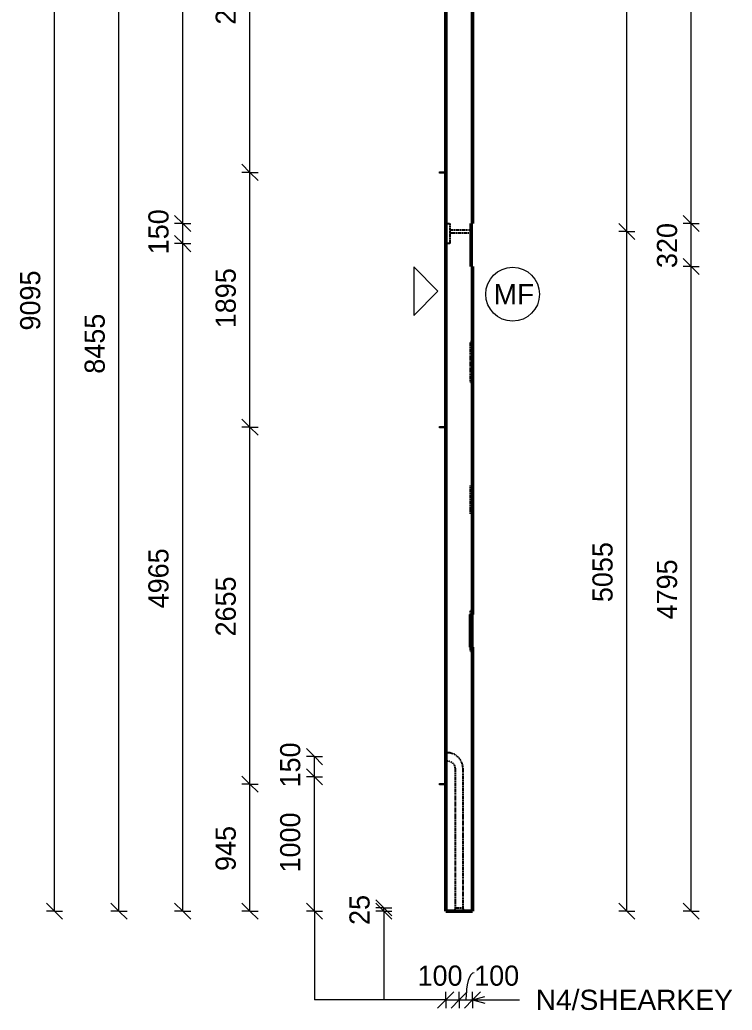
# Model space of a CAD drawing. Header units: millimetres. Extents: x -12535 to 7900, y -3006 to 13189.
# Drawn here: x 1834 to 7136, y -2131 to 5235 of the extents above; entities that cross this region are included whole.
import ezdxf

# ---------------------------------------------------------------- set-up
doc = ezdxf.new("R2010")
doc.units = ezdxf.units.MM
doc.linetypes.add('Dash', pattern=[6.36, 3.18, -3.18])
for name, color, linetype, lineweight in [('A-ANNO-DIMS', 211, 'Continuous', 9), ('A-ANNO-DIMS-60', 211, 'Continuous', 9), ('A-DETL-THIN', 151, 'Continuous', 18), ('A-GENM', 13, 'Continuous', 18), ('A-WALL', 113, 'Continuous', 25), ('A-WALL-HDLN', 110, 'Dash', 25), ('G-ANNO-TEXT', 231, 'Continuous', 9)]:
    doc.layers.add(name, color=color, linetype=linetype, lineweight=lineweight)
doc.styles.add('Arial_1', font='arial.ttf', dxfattribs={"height": 150})
doc.styles.add('Nirmala UI Semilight', font='NirmalaS.ttf', dxfattribs={"height": 150})
doc.dimstyles.new('Arrow_Filled_-_2_5_NI_UI', dxfattribs={"dimscale": 304.8, "dimtxt": 157.104592, "dimasz": 0.393701, "dimexe": 0.19685, "dimexo": 0.0625, "dimgap": 0.19685, "dimtad": 1, "dimdec": 4, "dimzin": 0, "dimdsep": 46, "dimtxsty": 'Nirmala UI Semilight', "dimblk1": 'OBLIQUE', "dimblk2": 'OBLIQUE', "dimsah": 1, "dimcen": 0.09, "dimazin": 0, "dimtfac": 1, "dimtdec": 4, "dimtix": 1, "dimtmove": 0, "dimatfit": 3, "dimfxl": 0.19685, "dimfxlon": 1, "dimtvp": 1, "dimtolj": 1, "dimtzin": 0, "dimarcsym": 2})
doc.dimstyles.new('Arrow_Filled_-_2_5_NI_UI_1', dxfattribs={"dimscale": 304.8, "dimtxt": 157.104592, "dimasz": 0.393701, "dimexe": 0.19685, "dimexo": 0.0625, "dimgap": 0.19685, "dimtad": 1, "dimdec": 4, "dimzin": 0, "dimdsep": 46, "dimtxsty": 'Nirmala UI Semilight', "dimblk1": 'OBLIQUE', "dimblk2": 'OBLIQUE', "dimsah": 1, "dimcen": 0.09, "dimazin": 0, "dimtfac": 1, "dimtdec": 4, "dimtix": 1, "dimtmove": 2, "dimatfit": 3, "dimfxl": 0.19685, "dimfxlon": 1, "dimtvp": 1, "dimtolj": 1, "dimtzin": 0, "dimarcsym": 2})
doc.dimstyles.new('Arrow_Filled_-_2_5_NI_UI_2', dxfattribs={"dimscale": 304.8, "dimtxt": 157.104592, "dimasz": 0.393701, "dimexe": 0.19685, "dimexo": 0.0625, "dimgap": 0.19685, "dimtad": 1, "dimdec": 4, "dimzin": 0, "dimdsep": 46, "dimtxsty": 'Nirmala UI Semilight', "dimblk1": 'OBLIQUE', "dimblk2": 'OBLIQUE', "dimsah": 1, "dimcen": 0.09, "dimazin": 0, "dimtfac": 1, "dimtdec": 4, "dimtix": 1, "dimtmove": 1, "dimatfit": 3, "dimfxl": 0.19685, "dimfxlon": 1, "dimtvp": 1, "dimtolj": 1, "dimtzin": 0, "dimarcsym": 2})

# ---------------------------------------------------------------- blocks, each defined once
blk = doc.blocks.new('RR spread anchor face based - RR-SA-2_5-150-1876458-Elevation Right')
at = {"layer": 'A-GENM'}
for p, q in [((20219.6, 6759.9), (20224.6, 6759.9)), ((20219.6, 6749.9), (20219.6, 6759.9)), ((20224.6, 6749.9), (20219.6, 6749.9)), ((20224.6, 6759.9), (20264.6, 6759.9)), ((20224.6, 6759.9), (20224.6, 6749.9)), ((20264.6, 6749.9), (20224.6, 6749.9))]:
    blk.add_line(p, q, dxfattribs=at)
blk = doc.blocks.new('DIMBLOCK125-Elevation Right')
at = {"layer": 'A-ANNO-DIMS-60'}
for p, q in [((2091.6, 7700), (2031.6, 7760)), ((2091.6, 7700), (2031.6, 7700)), ((2091.6, -1395), (2091.6, 7700)), ((2091.6, 7700), (2151.6, 7640)), ((2091.6, 7700), (2151.6, 7700)), ((2091.6, -1395), (2031.6, -1335)), ((2091.6, -1395), (2031.6, -1395)), ((2091.6, -1395), (2151.6, -1455)), ((2091.6, -1395), (2151.6, -1395))]:
    blk.add_line(p, q, dxfattribs=at)
at = {"layer": 'A-ANNO-DIMS-60', "color": 0, "insert": (1835.9, 2924), "char_height": 150, "width": 548.438, "attachment_point": 1, "rotation": 90, "line_spacing_factor": 1.142579, "style": 'Nirmala UI Semilight'}
blk.add_mtext('9095', dxfattribs=at)
blk = doc.blocks.new('_Oblique')
at = {"color": 0, "linetype": 'ByBlock', "lineweight": -2}
blk.add_line((-0.5, -0.5), (0.5, 0.5), dxfattribs=at)
blk = doc.blocks.new('DIMBLOCK126-Elevation Right')
at = {"layer": 'A-ANNO-DIMS-60'}
for p, q in [((3546.7, -450.1), (3486.7, -390.1)), ((3546.7, -450.1), (3486.7, -450.1)), ((3546.7, -1395), (3546.7, -450.1)), ((3546.7, -450.1), (3606.7, -510.1)), ((3546.7, -450.1), (3606.7, -450.1)), ((3546.7, -1395), (3486.7, -1335)), ((3546.7, -1395), (3486.7, -1395)), ((3546.7, -1395), (3606.7, -1455)), ((3546.7, -1395), (3606.7, -1395))]:
    blk.add_line(p, q, dxfattribs=at)
at = {"layer": 'A-ANNO-DIMS-60', "color": 0, "insert": (3291, -1095.4), "char_height": 150, "width": 414.756, "attachment_point": 1, "rotation": 90, "line_spacing_factor": 1.142579, "style": 'Nirmala UI Semilight'}
blk.add_mtext('945', dxfattribs=at)
blk = doc.blocks.new('DIMBLOCK127-Elevation Right')
at = {"layer": 'A-ANNO-DIMS-60'}
for p, q in [((3546.7, 2204.9), (3486.7, 2264.9)), ((3546.7, 2204.9), (3486.7, 2204.9)), ((3546.7, -450.1), (3546.7, 2204.9)), ((3546.7, 2204.9), (3606.7, 2144.9)), ((3546.7, 2204.9), (3606.7, 2204.9)), ((3546.7, -450.1), (3486.7, -390.1)), ((3546.7, -450.1), (3486.7, -450.1)), ((3546.7, -450.1), (3606.7, -510.1)), ((3546.7, -450.1), (3606.7, -450.1))]:
    blk.add_line(p, q, dxfattribs=at)
at = {"layer": 'A-ANNO-DIMS-60', "color": 0, "insert": (3291, 648.9), "char_height": 150, "width": 548.438, "attachment_point": 1, "rotation": 90, "line_spacing_factor": 1.142579, "style": 'Nirmala UI Semilight'}
blk.add_mtext('2655', dxfattribs=at)
blk = doc.blocks.new('DIMBLOCK128-Elevation Right')
at = {"layer": 'A-ANNO-DIMS-60'}
for p, q in [((3546.7, 4099.9), (3486.7, 4159.9)), ((3546.7, 4099.9), (3486.7, 4099.9)), ((3546.7, 2204.9), (3546.7, 4099.9)), ((3546.7, 4099.9), (3606.7, 4039.9)), ((3546.7, 4099.9), (3606.7, 4099.9)), ((3546.7, 2204.9), (3486.7, 2264.9)), ((3546.7, 2204.9), (3486.7, 2204.9)), ((3546.7, 2204.9), (3606.7, 2144.9)), ((3546.7, 2204.9), (3606.7, 2204.9))]:
    blk.add_line(p, q, dxfattribs=at)
at = {"layer": 'A-ANNO-DIMS-60', "color": 0, "insert": (3291, 2941), "char_height": 150, "width": 507.305, "attachment_point": 1, "rotation": 90, "line_spacing_factor": 1.142579, "style": 'Nirmala UI Semilight'}
blk.add_mtext('1895', dxfattribs=at)
blk = doc.blocks.new('DIMBLOCK129-Elevation Right')
at = {"layer": 'A-ANNO-DIMS-60'}
for p, q in [((3546.7, 6754.9), (3486.7, 6814.9)), ((3546.7, 6754.9), (3486.7, 6754.9)), ((3546.7, 4099.9), (3546.7, 6754.9)), ((3546.7, 6754.9), (3606.7, 6694.9)), ((3546.7, 6754.9), (3606.7, 6754.9)), ((3546.7, 4099.9), (3486.7, 4159.9)), ((3546.7, 4099.9), (3486.7, 4099.9)), ((3546.7, 4099.9), (3606.7, 4039.9)), ((3546.7, 4099.9), (3606.7, 4099.9))]:
    blk.add_line(p, q, dxfattribs=at)
at = {"layer": 'A-ANNO-DIMS-60', "color": 0, "insert": (3291, 5198.9), "char_height": 150, "width": 548.438, "attachment_point": 1, "rotation": 90, "line_spacing_factor": 1.142579, "style": 'Nirmala UI Semilight'}
blk.add_mtext('2655', dxfattribs=at)
blk = doc.blocks.new('DIMBLOCK131-Elevation Right')
at = {"layer": 'A-ANNO-DIMS-60'}
for p, q in [((5003.5, -2054.5), (4943.5, -2114.5)), ((5003.5, -2054.5), (5063.5, -1994.5)), ((5003.5, -2054.5), (5003.5, -1994.5)), ((5003.5, -2054.5), (5103.5, -2054.5)), ((5003.5, -2054.5), (5003.5, -2114.5)), ((5103.5, -2054.5), (5043.5, -2114.5)), ((5103.5, -2054.5), (5163.5, -1994.5)), ((5103.5, -2054.5), (5103.5, -1994.5)), ((5103.5, -2054.5), (5103.5, -2114.5))]:
    blk.add_line(p, q, dxfattribs=at)
at = {"layer": 'A-ANNO-DIMS-60', "color": 0, "insert": (4794.3, -1798.8), "char_height": 150, "width": 370.196, "attachment_point": 1, "line_spacing_factor": 1.142579, "style": 'Nirmala UI Semilight'}
blk.add_mtext('100', dxfattribs=at)
blk = doc.blocks.new('DIMBLOCK132-Elevation Right')
at = {"layer": 'A-ANNO-DIMS-60'}
for p, q in [((5103.5, -2054.5), (5043.5, -2114.5)), ((5103.5, -2054.5), (5163.5, -1994.5)), ((5103.5, -2054.5), (5103.5, -1994.5)), ((5103.5, -2054.5), (5203.5, -2054.5)), ((5103.5, -2054.5), (5103.5, -2114.5)), ((5203.5, -2054.5), (5143.5, -2114.5)), ((5203.5, -2054.5), (5263.5, -1994.5)), ((5203.5, -2054.5), (5203.5, -1994.5)), ((5203.5, -2054.5), (5203.5, -2114.5))]:
    blk.add_line(p, q, dxfattribs=at)
blk.add_ellipse((5215.4, -2054.5), major_axis=(0, 202.8), ratio=0.305422, start_param=0, end_param=1.570796, dxfattribs=at)
at = {"layer": 'A-ANNO-DIMS-60', "color": 0, "insert": (5215.4, -1798.8), "char_height": 150, "width": 370.196, "attachment_point": 1, "line_spacing_factor": 1.142579, "style": 'Nirmala UI Semilight'}
blk.add_mtext('100', dxfattribs=at)
blk = doc.blocks.new('DIMBLOCK133-Elevation Right')
at = {"layer": 'A-ANNO-DIMS-60'}
for p, q in [((4026.7, -395), (3966.7, -335)), ((4026.7, -395), (3966.7, -395)), ((4026.7, -1395), (4026.7, -395)), ((4026.7, -395), (4086.7, -455)), ((4026.7, -395), (4086.7, -395)), ((4026.7, -1395), (3966.7, -1335)), ((4026.7, -1395), (3966.7, -1395)), ((4026.7, -1395), (4086.7, -1455)), ((4026.7, -1395), (4086.7, -1395))]:
    blk.add_line(p, q, dxfattribs=at)
at = {"layer": 'A-ANNO-DIMS-60', "color": 0, "insert": (3771, -1106.4), "char_height": 150, "width": 507.305, "attachment_point": 1, "rotation": 90, "line_spacing_factor": 1.142579, "style": 'Nirmala UI Semilight'}
blk.add_mtext('1000', dxfattribs=at)
blk = doc.blocks.new('DIMBLOCK134-Elevation Right')
at = {"layer": 'A-ANNO-DIMS-60'}
for p, q in [((4026.7, -245), (3966.7, -185)), ((4026.7, -245), (3966.7, -245)), ((4026.7, -395), (4026.7, -245)), ((4026.7, -245), (4086.7, -305)), ((4026.7, -245), (4086.7, -245)), ((4026.7, -395), (3966.7, -335)), ((4026.7, -395), (3966.7, -395)), ((4026.7, -395), (4086.7, -455)), ((4026.7, -395), (4086.7, -395))]:
    blk.add_line(p, q, dxfattribs=at)
at = {"layer": 'A-ANNO-DIMS-60', "color": 0, "insert": (3771, -474.2), "char_height": 150, "width": 370.196, "attachment_point": 1, "rotation": 90, "line_spacing_factor": 1.142579, "style": 'Nirmala UI Semilight'}
blk.add_mtext('150', dxfattribs=at)
blk = doc.blocks.new('DIMBLOCK135-Elevation Right')
at = {"layer": 'A-ANNO-DIMS-60'}
for p, q in [((4542.7, -1370), (4482.7, -1310)), ((4542.7, -1395), (4482.7, -1335)), ((4542.7, -1370), (4482.7, -1370)), ((4542.7, -1395), (4482.7, -1395)), ((4542.7, -1395), (4542.7, -1370)), ((4542.7, -1370), (4602.7, -1430)), ((4542.7, -1370), (4602.7, -1370)), ((4542.7, -1395), (4602.7, -1455)), ((4542.7, -1395), (4602.7, -1395))]:
    blk.add_line(p, q, dxfattribs=at)
at = {"layer": 'A-ANNO-DIMS-60', "color": 0, "insert": (4287, -1496.8), "char_height": 150, "width": 274.219, "attachment_point": 1, "rotation": 90, "line_spacing_factor": 1.142579, "style": 'Nirmala UI Semilight'}
blk.add_mtext('25', dxfattribs=at)
blk = doc.blocks.new('DIMBLOCK142-Elevation Right')
at = {"layer": 'A-ANNO-DIMS-60'}
for p, q in [((2571.6, 7060), (2511.6, 7120)), ((2571.6, 7060), (2511.6, 7060)), ((2571.6, -1395), (2571.6, 7060)), ((2571.6, 7060), (2631.6, 7000)), ((2571.6, 7060), (2631.6, 7060)), ((2571.6, -1395), (2511.6, -1335)), ((2571.6, -1395), (2511.6, -1395)), ((2571.6, -1395), (2631.6, -1455)), ((2571.6, -1395), (2631.6, -1395))]:
    blk.add_line(p, q, dxfattribs=at)
at = {"layer": 'A-ANNO-DIMS-60', "color": 0, "insert": (2315.9, 2602.6), "char_height": 150, "width": 551.866, "attachment_point": 1, "rotation": 90, "line_spacing_factor": 1.142579, "style": 'Nirmala UI Semilight'}
blk.add_mtext('8455', dxfattribs=at)
blk = doc.blocks.new('DIMBLOCK154-Elevation Right')
at = {"layer": 'A-ANNO-DIMS-60'}
for p, q in [((6351.2, 3660), (6291.2, 3720)), ((6351.2, 3660), (6291.2, 3660)), ((6351.2, -1395), (6351.2, 3660)), ((6351.2, 3660), (6411.2, 3600)), ((6351.2, 3660), (6411.2, 3660)), ((6351.2, -1395), (6291.2, -1335)), ((6351.2, -1395), (6291.2, -1395)), ((6351.2, -1395), (6411.2, -1455)), ((6351.2, -1395), (6411.2, -1395))]:
    blk.add_line(p, q, dxfattribs=at)
at = {"layer": 'A-ANNO-DIMS-60', "color": 0, "insert": (6095.5, 904), "char_height": 150, "width": 548.438, "attachment_point": 1, "rotation": 90, "line_spacing_factor": 1.142579, "style": 'Nirmala UI Semilight'}
blk.add_mtext('5055', dxfattribs=at)
blk = doc.blocks.new('DIMBLOCK155-Elevation Right')
at = {"layer": 'A-ANNO-DIMS-60'}
for p, q in [((6351.2, 7700), (6291.2, 7760)), ((6351.2, 7700), (6291.2, 7700)), ((6351.2, 3660), (6351.2, 7700)), ((6351.2, 7700), (6411.2, 7640)), ((6351.2, 7700), (6411.2, 7700)), ((6351.2, 3660), (6291.2, 3720)), ((6351.2, 3660), (6291.2, 3660)), ((6351.2, 3660), (6411.2, 3600)), ((6351.2, 3660), (6411.2, 3660))]:
    blk.add_line(p, q, dxfattribs=at)
at = {"layer": 'A-ANNO-DIMS-60', "color": 0, "insert": (6095.5, 5448.6), "char_height": 150, "width": 555.293, "attachment_point": 1, "rotation": 90, "line_spacing_factor": 1.142579, "style": 'Nirmala UI Semilight'}
blk.add_mtext('4040', dxfattribs=at)
blk = doc.blocks.new('DIMBLOCK156-Elevation Right')
at = {"layer": 'A-ANNO-DIMS-60'}
for p, q in [((6831.2, 3400), (6771.2, 3460)), ((6831.2, 3400), (6771.2, 3400)), ((6831.2, -1395), (6831.2, 3400)), ((6831.2, 3400), (6891.2, 3340)), ((6831.2, 3400), (6891.2, 3400)), ((6831.2, -1395), (6771.2, -1335)), ((6831.2, -1395), (6771.2, -1395)), ((6831.2, -1395), (6891.2, -1455)), ((6831.2, -1395), (6891.2, -1395))]:
    blk.add_line(p, q, dxfattribs=at)
at = {"layer": 'A-ANNO-DIMS-60', "color": 0, "insert": (6575.5, 775.4), "char_height": 150, "width": 545.01, "attachment_point": 1, "rotation": 90, "line_spacing_factor": 1.142579, "style": 'Nirmala UI Semilight'}
blk.add_mtext('4795', dxfattribs=at)
blk = doc.blocks.new('DIMBLOCK157-Elevation Right')
at = {"layer": 'A-ANNO-DIMS-60'}
for p, q in [((6831.2, 3720), (6771.2, 3780)), ((6831.2, 3720), (6771.2, 3720)), ((6831.2, 3400), (6831.2, 3720)), ((6831.2, 3720), (6891.2, 3660)), ((6831.2, 3720), (6891.2, 3720)), ((6831.2, 3400), (6771.2, 3460)), ((6831.2, 3400), (6771.2, 3400)), ((6831.2, 3400), (6891.2, 3340)), ((6831.2, 3400), (6891.2, 3400))]:
    blk.add_line(p, q, dxfattribs=at)
at = {"layer": 'A-ANNO-DIMS-60', "color": 0, "insert": (6575.5, 3388.6), "char_height": 150, "width": 411.328, "attachment_point": 1, "rotation": 90, "line_spacing_factor": 1.142579, "style": 'Nirmala UI Semilight'}
blk.add_mtext('320', dxfattribs=at)
blk = doc.blocks.new('DIMBLOCK158-Elevation Right')
at = {"layer": 'A-ANNO-DIMS-60'}
for p, q in [((6831.2, 7700), (6771.2, 7760)), ((6831.2, 7700), (6771.2, 7700)), ((6831.2, 3720), (6831.2, 7700)), ((6831.2, 7700), (6891.2, 7640)), ((6831.2, 7700), (6891.2, 7700)), ((6831.2, 3720), (6771.2, 3780)), ((6831.2, 3720), (6771.2, 3720)), ((6831.2, 3720), (6891.2, 3660)), ((6831.2, 3720), (6891.2, 3720))]:
    blk.add_line(p, q, dxfattribs=at)
at = {"layer": 'A-ANNO-DIMS-60', "color": 0, "insert": (6575.5, 5481.5), "char_height": 150, "width": 548.438, "attachment_point": 1, "rotation": 90, "line_spacing_factor": 1.142579, "style": 'Nirmala UI Semilight'}
blk.add_mtext('3980', dxfattribs=at)
blk = doc.blocks.new('DIMBLOCK159-Elevation Right')
at = {"layer": 'A-ANNO-DIMS-60'}
for p, q in [((3046.2, 3570), (2986.2, 3630)), ((3046.2, 3570), (2986.2, 3570)), ((3046.2, -1395), (3046.2, 3570)), ((3046.2, 3570), (3106.2, 3510)), ((3046.2, 3570), (3106.2, 3570)), ((3046.2, -1395), (2986.2, -1335)), ((3046.2, -1395), (2986.2, -1395)), ((3046.2, -1395), (3106.2, -1455)), ((3046.2, -1395), (3106.2, -1395))]:
    blk.add_line(p, q, dxfattribs=at)
at = {"layer": 'A-ANNO-DIMS-60', "color": 0, "insert": (2790.5, 857.6), "char_height": 150, "width": 551.866, "attachment_point": 1, "rotation": 90, "line_spacing_factor": 1.142579, "style": 'Nirmala UI Semilight'}
blk.add_mtext('4965', dxfattribs=at)
blk = doc.blocks.new('DIMBLOCK160-Elevation Right')
at = {"layer": 'A-ANNO-DIMS-60'}
for p, q in [((3046.2, 3720), (2986.2, 3780)), ((3046.2, 3720), (2986.2, 3720)), ((3046.2, 3570), (3046.2, 3720)), ((3046.2, 3720), (3106.2, 3660)), ((3046.2, 3720), (3106.2, 3720)), ((3046.2, 3570), (2986.2, 3630)), ((3046.2, 3570), (2986.2, 3570)), ((3046.2, 3570), (3106.2, 3510)), ((3046.2, 3570), (3106.2, 3570))]:
    blk.add_line(p, q, dxfattribs=at)
at = {"layer": 'A-ANNO-DIMS-60', "color": 0, "insert": (2790.5, 3490.8), "char_height": 150, "width": 370.196, "attachment_point": 1, "rotation": 90, "line_spacing_factor": 1.142579, "style": 'Nirmala UI Semilight'}
blk.add_mtext('150', dxfattribs=at)
blk = doc.blocks.new('DIMBLOCK161-Elevation Right')
at = {"layer": 'A-ANNO-DIMS-60'}
for p, q in [((3046.2, 7700), (2986.2, 7760)), ((3046.2, 7700), (2986.2, 7700)), ((3046.2, 3720), (3046.2, 7700)), ((3046.2, 7700), (3106.2, 7640)), ((3046.2, 7700), (3106.2, 7700)), ((3046.2, 3720), (2986.2, 3780)), ((3046.2, 3720), (2986.2, 3720)), ((3046.2, 3720), (3106.2, 3660)), ((3046.2, 3720), (3106.2, 3720))]:
    blk.add_line(p, q, dxfattribs=at)
at = {"layer": 'A-ANNO-DIMS-60', "color": 0, "insert": (2790.5, 5481.5), "char_height": 150, "width": 548.438, "attachment_point": 1, "rotation": 90, "line_spacing_factor": 1.142579, "style": 'Nirmala UI Semilight'}
blk.add_mtext('3980', dxfattribs=at)

msp = doc.modelspace()

# ---------------------------------------------------------------- linework, layer by layer
at = {"layer": 'A-DETL-THIN'}
for p, q in [((4766.13361, 3396.89074), (4766.13361, 3036.8057)), ((4946.17613, 3216.84822), (4766.13361, 3396.89074)), ((4946.17613, 3216.84822), (4766.13361, 3036.8057)), ((4026.7464, -1395), (4026.7464, -2054.49309)), ((4542.7442, -1395), (4542.7442, -2054.49309)), ((5003.48816, -2054.49309), (4026.7464, -2054.49309))]:
    msp.add_line(p, q, dxfattribs=at)
msp.add_circle((5501.79984, 3193.83605), 200, dxfattribs=at)
at = {"layer": 'A-WALL', "lineweight": 50}
for p, q in [((5203.48816, 3720), (5203.48816, 7660)), ((5003.48816, 7622), (5003.48816, -1395)), ((5193.48816, 3400), (5193.48816, 3720)), ((5193.48816, 3720), (5203.48816, 3720)), ((5203.48816, 3400), (5193.48816, 3400)), ((5203.48816, 811.16898), (5203.48816, 3400)), ((5188.52722, 568.47662), (5188.52722, 811.16898)), ((5188.52722, 811.16898), (5203.48816, 811.16898)), ((5203.48816, 568.47662), (5188.52722, 568.47662)), ((5203.48816, -1395), (5203.48816, 568.47662)), ((5003.48816, -1395), (5203.48816, -1395))]:
    msp.add_line(p, q, dxfattribs=at)
at = {"layer": 'A-WALL'}
msp.add_line((5203.48816, 811.16898), (5203.48816, 568.47662), dxfattribs=at)
at = {"layer": 'A-WALL-HDLN'}
for p, q in [((5003.48816, 3720), (5033.48816, 3720)), ((5033.48816, 3720), (5033.48816, 3670.00648)), ((5193.48816, 3670), (5033.48816, 3670)), ((5033.48816, 3670), (5033.48816, 3650)), ((5033.48816, 3650), (5193.48816, 3650)), ((5033.48816, 3649.99352), (5033.48816, 3570)), ((5033.48816, 3570), (5003.48816, 3570)), ((5203.48816, 2839.77319), (5188.52722, 2839.77319)), ((5188.52722, 2539.77319), (5188.52722, 2839.77319)), ((5188.52722, 2539.77319), (5203.48816, 2539.77319)), ((5188.52722, 1559.47518), (5188.52722, 1774.36054)), ((5203.48816, 839.72358), (5188.52722, 839.72358)), ((5188.52722, 812.15743), (5188.52722, 839.72358)), ((5188.52722, 539.72358), (5188.52722, 567.47888)), ((5188.52722, 539.72358), (5203.48816, 539.72358)), ((5013.48816, -215), (5003.48816, -215)), ((5003.48816, -275), (5013.48816, -275)), ((5073.48816, -335), (5073.48816, -1376.25)), ((5133.48816, -1376.25), (5133.48816, -335)), ((5073.46977, -1376.29595), (5065.98816, -1395)), ((5075.98816, -1370), (5130.98816, -1370)), ((5133.50654, -1376.29595), (5140.98816, -1395))]:
    msp.add_line(p, q, dxfattribs=at)
at = {"layer": 'A-WALL-HDLN', "flags": 128}
for points in [[(5133.48816, -335), (5129.3786, -303.86472), (5117.33139, -274.86197), (5098.17169, -249.97824), (5073.21178, -230.91788), (5044.16125, -218.98637), (5013.48816, -215)], [(5013.48816, -275), (5035.25106, -279.086), (5054.04986, -290.78747), (5067.32417, -308.51068), (5073.26601, -329.84174), (5073.48816, -335)], [(5075.98816, -1370), (5074.90312, -1372.71259), (5074.1198, -1374.67088), (5073.64649, -1375.85417), (5073.50388, -1376.21069)], [(5133.47243, -1376.21069), (5133.32982, -1375.85417), (5132.85651, -1374.67088), (5132.07319, -1372.71259), (5130.98816, -1370)]]:
    msp.add_lwpolyline(points, dxfattribs=at)
at = {"layer": 'G-ANNO-TEXT', "color": 7}
for q in [(5293.81897, -2029.50058), (5293.81897, -2077.73144), (5553.32667, -2053.61601)]:
    msp.add_line((5203.81897, -2053.61601), q, dxfattribs=at)

# ---------------------------------------------------------------- block references
at = {"layer": 'A-GENM'}
for p in [(-15261.08134, -2655), (-15261.08134, -4550), (-15261.08134, -7205)]:
    msp.add_blockref('RR spread anchor face based - RR-SA-2_5-150-1876458-Elevation Right', p, dxfattribs=at)

# ---------------------------------------------------------------- texts
at = {"layer": 'G-ANNO-TEXT', "color": 7, "char_height": 150, "attachment_point": 1, "style": 'Arial_1'}
for s, insert, width in [('MF', (5359.78031, 3268.65459), 360.759375), ('N4/SHEARKEY', (5673.32667, -1978.61601), 1770.126)]:
    msp.add_mtext(s, dxfattribs=dict(at, insert=insert, width=width))

# ---------------------------------------------------------------- dimensions: what is measured, and where the dimension line sits
at = {"layer": 'A-ANNO-DIMS'}
for base, p1, p2, override, picture, middle in [((2091.5802, 7700), (2151.5802, -1395), (2151.5802, 7700), {"dimpost": '<>', "dimfxl": 9095}, 'DIMBLOCK125-Elevation Right', (1954.01744, 3152.5)), ((3046.20953, 7700), (3106.20953, 3720), (3106.20953, 7700), {"dimpost": '<>', "dimfxl": 3980}, 'DIMBLOCK161-Elevation Right', (2908.64677, 5710)), ((6351.20953, 7700), (6291.20953, 3660), (6291.20953, 7700), {"dimpost": '<>', "dimfxl": 4040}, 'DIMBLOCK155-Elevation Right', (6213.69907, 5680)), ((6831.20953, 7700), (6771.20953, 3720), (6771.20953, 7700), {"dimpost": '<>', "dimfxl": 3980}, 'DIMBLOCK158-Elevation Right', (6693.64677, 5710)), ((2571.5802, 7060), (2631.5802, -1395), (2631.5802, 7060), {"dimpost": '<>', "dimfxl": 8455}, 'DIMBLOCK142-Elevation Right', (2434.06974, 2832.5)), ((3546.7464, 6754.9), (3606.7464, 4099.9), (3606.7464, 6754.9), {"dimpost": '<>', "dimfxl": 2655}, 'DIMBLOCK129-Elevation Right', (3409.18364, 5427.4)), ((3546.7464, 4099.9), (3606.7464, 2204.9), (3606.7464, 4099.9), {"dimpost": '<>', "dimfxl": 1895}, 'DIMBLOCK128-Elevation Right', (3408.76523, 3152.4)), ((3046.20953, 3720), (3106.20953, 3570), (3106.20953, 3720), {"dimpost": '<>', "dimfxl": 150}, 'DIMBLOCK160-Elevation Right', (2908.28066, 3645)), ((6831.20953, 3720), (6771.20953, 3400), (6771.20953, 3720), {"dimpost": '<>', "dimfxl": 320}, 'DIMBLOCK157-Elevation Right', (6693.64677, 3560)), ((6351.20953, 3660), (6291.20953, -1395), (6291.20953, 3660), {"dimpost": '<>', "dimfxl": 5055}, 'DIMBLOCK154-Elevation Right', (6213.69907, 1132.5)), ((3046.20953, 3570), (3106.20953, -1395), (3106.20953, 3570), {"dimpost": '<>', "dimfxl": 4965}, 'DIMBLOCK159-Elevation Right', (2908.64677, 1087.5)), ((6831.20953, 3400), (6771.20953, -1395), (6771.20953, 3400), {"dimpost": '<>', "dimfxl": 4795}, 'DIMBLOCK156-Elevation Right', (6693.64677, 1002.5)), ((3546.7464, 2204.9), (3606.7464, -450.1), (3606.7464, 2204.9), {"dimpost": '<>', "dimfxl": 2655}, 'DIMBLOCK127-Elevation Right', (3409.18364, 877.4)), ((4026.7464, -245), (4086.7464, -395), (4086.7464, -245), {"dimpost": '<>', "dimfxl": 150}, 'DIMBLOCK134-Elevation Right', (3888.81753, -320)), ((4026.7464, -395), (4086.7464, -1395), (4086.7464, -395), {"dimpost": '<>', "dimfxl": 1000}, 'DIMBLOCK133-Elevation Right', (3888.81753, -895)), ((3546.7464, -450.1), (3606.7464, -1395), (3606.7464, -450.1), {"dimpost": '<>', "dimfxl": 944.9}, 'DIMBLOCK126-Elevation Right', (3409.18364, -922.55)), ((4542.7442, -1370), (4602.7442, -1395), (4602.7442, -1370), {"dimpost": '<>', "dimfxl": 25}, 'DIMBLOCK135-Elevation Right', (4405.23374, -1382.5))]:
    dim = msp.add_linear_dim(base=base, p1=p1, p2=p2, angle=90, dimstyle='Arrow_Filled_-_2_5_NI_UI', override=override, dxfattribs=at)
    dim.commit()
    dim.dimension.update_dxf_attribs({"geometry": picture, "text_midpoint": middle})
for base, p1, p2, dimstyle, picture, middle in [((5103.48816, -2054.49309), (5003.48816, -1994.49309), (5103.48816, -1994.49309), 'Arrow_Filled_-_2_5_NI_UI_1', 'DIMBLOCK131-Elevation Right', (4979.42938, -1898.78994)), ((5203.48816, -2054.49309), (5103.48816, -1994.49309), (5203.48816, -1994.49309), 'Arrow_Filled_-_2_5_NI_UI_2', 'DIMBLOCK132-Elevation Right', (5400.53227, -1898.78994))]:
    dim = msp.add_linear_dim(base=base, p1=p1, p2=p2, dimstyle=dimstyle, override={"dimpost": '<>', "dimfxl": 100}, dxfattribs=at)
    dim.commit()
    dim.dimension.update_dxf_attribs({"geometry": picture, "text_midpoint": middle, "dimtype": 160})

doc.saveas('drawing.dxf')
